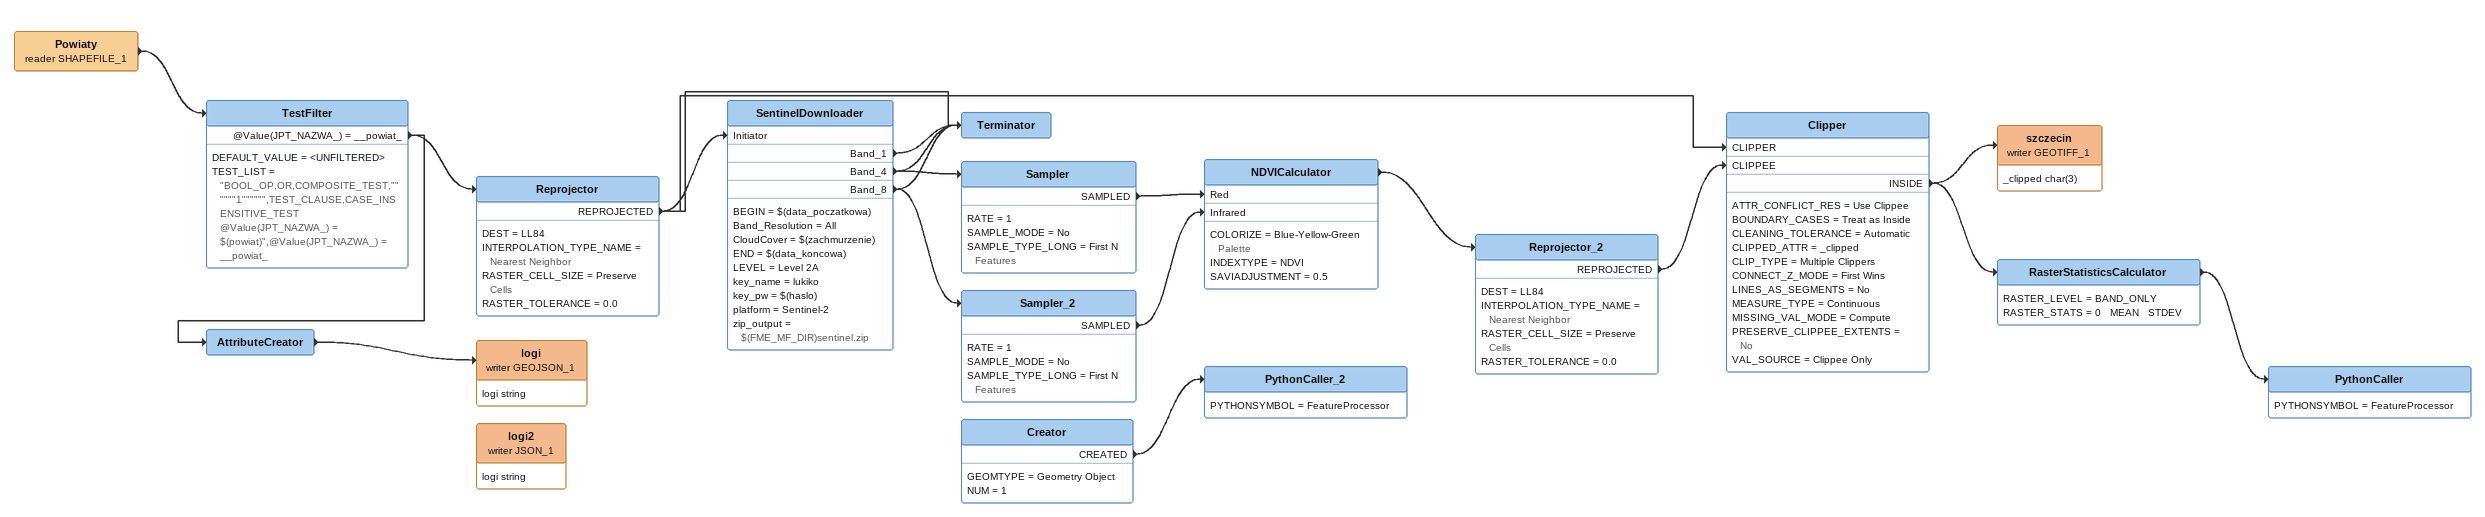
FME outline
Powiaty (reader SHAPEFILE_1)
    -> TestFilter
TestFilter
    DEFAULT_VALUE = <UNFILTERED>
    TEST_LIST = "BOOL_OP,OR,COMPOSITE_TEST,""""""1"""""",TEST_CLAUSE,CASE_INSENSITIVE_TEST @Value(JPT_NAZWA_) = $(powiat)",@Value(JPT_NAZWA_) = __powiat_
    @Value(JPT_NAZWA_) = __powiat_ -> Reprojector
    @Value(JPT_NAZWA_) = __powiat_ -> AttributeCreator
Reprojector
    DEST = LL84
    INTERPOLATION_TYPE_NAME = Nearest Neighbor
    RASTER_CELL_SIZE = Preserve Cells
    RASTER_TOLERANCE = 0.0
    REPROJECTED -> SentinelDownloader [Initiator]
    REPROJECTED -> Clipper [CLIPPER]
    REPROJECTED -> Terminator
SentinelDownloader
    BEGIN = $(data_poczatkowa)
    Band_Resolution = All
    CloudCover = $(zachmurzenie)
    END = $(data_koncowa)
    LEVEL = Level 2A
    key_name = lukiko
    key_pw = $(haslo)
    platform = Sentinel-2
    zip_output = $(FME_MF_DIR)sentinel.zip
    Band_1 -> Terminator
    Band_4 -> Sampler
    Band_4 -> Terminator
    Band_8 -> Sampler_2
    Band_8 -> Terminator
Terminator
Sampler
    RATE = 1
    SAMPLE_MODE = No
    SAMPLE_TYPE_LONG = First N Features
    SAMPLED -> NDVICalculator [Red]
Sampler_2
    RATE = 1
    SAMPLE_MODE = No
    SAMPLE_TYPE_LONG = First N Features
    SAMPLED -> NDVICalculator [Infrared]
NDVICalculator
    COLORIZE = Blue-Yellow-Green Palette
    INDEXTYPE = NDVI
    SAVIADJUSTMENT = 0.5
    -> Reprojector_2
Reprojector_2
    DEST = LL84
    INTERPOLATION_TYPE_NAME = Nearest Neighbor
    RASTER_CELL_SIZE = Preserve Cells
    RASTER_TOLERANCE = 0.0
    REPROJECTED -> Clipper [CLIPPEE]
Clipper
    ATTR_CONFLICT_RES = Use Clippee
    BOUNDARY_CASES = Treat as Inside
    CLEANING_TOLERANCE = Automatic
    CLIPPED_ATTR = _clipped
    CLIP_TYPE = Multiple Clippers
    CONNECT_Z_MODE = First Wins
    LINES_AS_SEGMENTS = No
    MEASURE_TYPE = Continuous
    MISSING_VAL_MODE = Compute
    PRESERVE_CLIPPEE_EXTENTS = No
    VAL_SOURCE = Clippee Only
    INSIDE -> szczecin (writer GEOTIFF_1)
    INSIDE -> RasterStatisticsCalculator
szczecin (writer GEOTIFF_1)
    attributes: _clipped char(3)
RasterStatisticsCalculator
    RASTER_LEVEL = BAND_ONLY
    RASTER_STATS = 0   MEAN   STDEV
    -> PythonCaller
PythonCaller
    PYTHONSYMBOL = FeatureProcessor
AttributeCreator
    -> logi (writer GEOJSON_1)
logi (writer GEOJSON_1)
    attributes: logi string
logi2 (writer JSON_1)
    attributes: logi string
Creator
    GEOMTYPE = Geometry Object
    NUM = 1
    CREATED -> PythonCaller_2
PythonCaller_2
    PYTHONSYMBOL = FeatureProcessor
